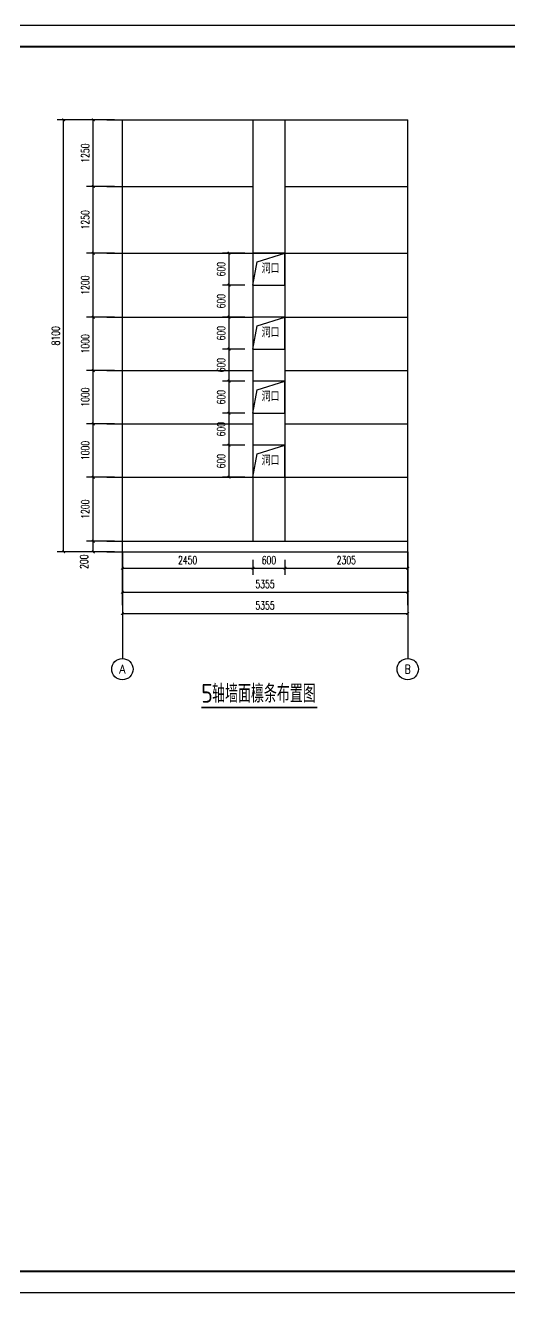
# Model space of a CAD drawing. Extents: x 1129386 to 1651949, y 463500 to 493200.
# Drawn here: x 1549707 to 1558795, y 469440 to 493200 of the extents above; entities that cross this region are included whole.
import ezdxf
from ezdxf.enums import TextEntityAlignment as Align

# ---------------------------------------------------------------- set-up
doc = ezdxf.new("R2010")
doc.units = 0
doc.header["$LTSCALE"] = 1000
doc.header["$MEASUREMENT"] = 0
for name, color, linetype in [('1', 7, 'Continuous'), ('8', 8, 'Continuous'), ('AXIS', 3, 'Continuous'), ('AXIS_TEXT', 7, 'Continuous'), ('DIM_SYMB', 3, 'Continuous'), ('DOTE', 1, 'Continuous'), ('PUB_DIM', 3, 'Continuous'), ('PUB_TEXT', 7, 'Continuous')]:
    doc.layers.add(name, color=color, linetype=linetype)
doc.styles.add('_TCH_AXIS', font='COMPLEX', dxfattribs={"bigfont": 'GBCBIG'})
doc.styles.add('COMPLEX', font='COMPLEX')
doc.styles.add('DIM_FONT', font='SIMPLEX', dxfattribs={"width": 0.7, "bigfont": 'GBCBIG'})
doc.styles.get("Standard").update_dxf_attribs({"font": 'gbenor.shx', "bigfont": 'gbcbig.shx'})
doc.dimstyles.new('DIMN50', dxfattribs={"dimscale": 0.5, "dimtxt": 300, "dimasz": 100, "dimexe": 250, "dimexo": 300, "dimgap": 150, "dimtad": 1, "dimdec": 0, "dimzin": 0, "dimdsep": 46, "dimtxsty": 'DIM_FONT', "dimblk": 'ARCHTICK', "dimcen": 0.09, "dimclrt": 7, "dimazin": 2, "dimtfac": 1, "dimtdec": 0, "dimtix": 1, "dimtmove": 2, "dimatfit": 3, "dimldrblk": 'ARCHTICK', "dimfxl": 0, "dimtolj": 1, "dimtzin": 0, "dimarcsym": 0})

# ---------------------------------------------------------------- blocks, each defined once
blk = doc.blocks.new('_ArchTick')
at = {"color": 0, "linetype": 'ByBlock', "const_width": 0.4}
blk.add_lwpolyline([(-0.5, -0.5), (0.5, 0.5)], dxfattribs=at)
blk = doc.blocks.new('*D320')
at = {"layer": 'Defpoints', "color": 0}
for p in [(1551528, 483329), (1553978, 483329), (1553978, 483023)]:
    blk.add_point(p, dxfattribs=at)
at = {"layer": 'PUB_DIM', "color": 0, "lineweight": -2}
for p, q in [((1551528, 483179), (1551528, 482898)), ((1553978, 483179), (1553978, 482898)), ((1551528, 483023), (1553978, 483023))]:
    blk.add_line(p, q, dxfattribs=at)
at = {"layer": 'PUB_DIM', "color": 0, "lineweight": -2, "xscale": 50, "yscale": 50, "zscale": 50, "rotation": 180}
blk.add_blockref('_ArchTick', (1551528, 483023), dxfattribs=at)
at = {"layer": 'PUB_DIM', "color": 0, "lineweight": -2, "xscale": 50, "yscale": 50, "zscale": 50}
blk.add_blockref('_ArchTick', (1553978, 483023), dxfattribs=at)
at = {"layer": 'PUB_DIM', "color": 7, "insert": (1552753, 483173), "char_height": 150, "attachment_point": 5, "style": 'DIM_FONT'}
blk.add_mtext('\\A1;2450', dxfattribs=at)
blk = doc.blocks.new('*D321')
at = {"layer": 'Defpoints', "color": 0}
for p in [(1553978, 483329), (1554578, 483329), (1554578, 483023)]:
    blk.add_point(p, dxfattribs=at)
at = {"layer": 'PUB_DIM', "color": 0, "lineweight": -2}
for p, q in [((1553978, 483179), (1553978, 482898)), ((1554578, 483179), (1554578, 482898)), ((1553978, 483023), (1554578, 483023))]:
    blk.add_line(p, q, dxfattribs=at)
at = {"layer": 'PUB_DIM', "color": 0, "lineweight": -2, "xscale": 50, "yscale": 50, "zscale": 50, "rotation": 180}
blk.add_blockref('_ArchTick', (1553978, 483023), dxfattribs=at)
at = {"layer": 'PUB_DIM', "color": 0, "lineweight": -2, "xscale": 50, "yscale": 50, "zscale": 50}
blk.add_blockref('_ArchTick', (1554578, 483023), dxfattribs=at)
at = {"layer": 'PUB_DIM', "color": 7, "insert": (1554278, 483173), "char_height": 150, "attachment_point": 5, "style": 'DIM_FONT'}
blk.add_mtext('\\A1;600', dxfattribs=at)
blk = doc.blocks.new('*D322')
at = {"layer": 'Defpoints', "color": 0}
for p in [(1554578, 483329), (1556883, 483329), (1556883, 483023)]:
    blk.add_point(p, dxfattribs=at)
at = {"layer": 'PUB_DIM', "color": 0, "lineweight": -2}
for p, q in [((1554578, 483179), (1554578, 482898)), ((1556883, 483179), (1556883, 482898)), ((1554578, 483023), (1556883, 483023))]:
    blk.add_line(p, q, dxfattribs=at)
at = {"layer": 'PUB_DIM', "color": 0, "lineweight": -2, "xscale": 50, "yscale": 50, "zscale": 50, "rotation": 180}
blk.add_blockref('_ArchTick', (1554578, 483023), dxfattribs=at)
at = {"layer": 'PUB_DIM', "color": 0, "lineweight": -2, "xscale": 50, "yscale": 50, "zscale": 50}
blk.add_blockref('_ArchTick', (1556883, 483023), dxfattribs=at)
at = {"layer": 'PUB_DIM', "color": 7, "insert": (1555730, 483173), "char_height": 150, "attachment_point": 5, "style": 'DIM_FONT'}
blk.add_mtext('\\A1;2305', dxfattribs=at)
blk = doc.blocks.new('*D323')
at = {"layer": 'Defpoints', "color": 0}
for p in [(1553530, 485329), (1553978, 485329), (1553978, 484729)]:
    blk.add_point(p, dxfattribs=at)
at = {"layer": 'PUB_DIM', "color": 0, "lineweight": -2}
for p, q in [((1553828, 485329), (1553405, 485329)), ((1553530, 484729), (1553530, 485329)), ((1553828, 484729), (1553405, 484729))]:
    blk.add_line(p, q, dxfattribs=at)
at = {"layer": 'PUB_DIM', "color": 0, "lineweight": -2, "xscale": 50, "yscale": 50, "zscale": 50}
for p, rotation in [((1553530, 485329), 90), ((1553530, 484729), 270)]:
    blk.add_blockref('_ArchTick', p, dxfattribs=dict(at, rotation=rotation))
at = {"layer": 'PUB_DIM', "color": 7, "insert": (1553380, 485029), "char_height": 150, "attachment_point": 5, "rotation": 90, "style": 'DIM_FONT'}
blk.add_mtext('\\A1;600', dxfattribs=at)
blk = doc.blocks.new('*D324')
at = {"layer": 'Defpoints', "color": 0}
for p in [(1553530, 485929), (1553978, 485929), (1553978, 485329)]:
    blk.add_point(p, dxfattribs=at)
at = {"layer": 'PUB_DIM', "color": 0, "lineweight": -2}
for p, q in [((1553828, 485929), (1553405, 485929)), ((1553530, 485329), (1553530, 485929)), ((1553828, 485329), (1553405, 485329))]:
    blk.add_line(p, q, dxfattribs=at)
at = {"layer": 'PUB_DIM', "color": 0, "lineweight": -2, "xscale": 50, "yscale": 50, "zscale": 50}
for p, rotation in [((1553530, 485929), 90), ((1553530, 485329), 270)]:
    blk.add_blockref('_ArchTick', p, dxfattribs=dict(at, rotation=rotation))
at = {"layer": 'PUB_DIM', "color": 7, "insert": (1553380, 485629), "char_height": 150, "attachment_point": 5, "rotation": 90, "style": 'DIM_FONT'}
blk.add_mtext('\\A1;600', dxfattribs=at)
blk = doc.blocks.new('*D325')
at = {"layer": 'Defpoints', "color": 0}
for p in [(1553530, 486529), (1553978, 486529), (1553978, 485929)]:
    blk.add_point(p, dxfattribs=at)
at = {"layer": 'PUB_DIM', "color": 0, "lineweight": -2}
for p, q in [((1553828, 486529), (1553405, 486529)), ((1553530, 485929), (1553530, 486529)), ((1553828, 485929), (1553405, 485929))]:
    blk.add_line(p, q, dxfattribs=at)
at = {"layer": 'PUB_DIM', "color": 0, "lineweight": -2, "xscale": 50, "yscale": 50, "zscale": 50}
for p, rotation in [((1553530, 486529), 90), ((1553530, 485929), 270)]:
    blk.add_blockref('_ArchTick', p, dxfattribs=dict(at, rotation=rotation))
at = {"layer": 'PUB_DIM', "color": 7, "insert": (1553380, 486229), "char_height": 150, "attachment_point": 5, "rotation": 90, "style": 'DIM_FONT'}
blk.add_mtext('\\A1;600', dxfattribs=at)
blk = doc.blocks.new('*D326')
at = {"layer": 'Defpoints', "color": 0}
for p in [(1553530, 487129), (1553978, 487129), (1553978, 486529)]:
    blk.add_point(p, dxfattribs=at)
at = {"layer": 'PUB_DIM', "color": 0, "lineweight": -2}
for p, q in [((1553828, 487129), (1553405, 487129)), ((1553530, 486529), (1553530, 487129)), ((1553828, 486529), (1553405, 486529))]:
    blk.add_line(p, q, dxfattribs=at)
at = {"layer": 'PUB_DIM', "color": 0, "lineweight": -2, "xscale": 50, "yscale": 50, "zscale": 50}
for p, rotation in [((1553530, 487129), 90), ((1553530, 486529), 270)]:
    blk.add_blockref('_ArchTick', p, dxfattribs=dict(at, rotation=rotation))
at = {"layer": 'PUB_DIM', "color": 7, "insert": (1553380, 486829), "char_height": 150, "attachment_point": 5, "rotation": 90, "style": 'DIM_FONT'}
blk.add_mtext('\\A1;600', dxfattribs=at)
blk = doc.blocks.new('*D327')
at = {"layer": 'Defpoints', "color": 0}
for p in [(1553530, 487729), (1553978, 487729), (1553978, 487129)]:
    blk.add_point(p, dxfattribs=at)
at = {"layer": 'PUB_DIM', "color": 0, "lineweight": -2}
for p, q in [((1553828, 487729), (1553405, 487729)), ((1553530, 487129), (1553530, 487729)), ((1553828, 487129), (1553405, 487129))]:
    blk.add_line(p, q, dxfattribs=at)
at = {"layer": 'PUB_DIM', "color": 0, "lineweight": -2, "xscale": 50, "yscale": 50, "zscale": 50}
for p, rotation in [((1553530, 487729), 90), ((1553530, 487129), 270)]:
    blk.add_blockref('_ArchTick', p, dxfattribs=dict(at, rotation=rotation))
at = {"layer": 'PUB_DIM', "color": 7, "insert": (1553380, 487429), "char_height": 150, "attachment_point": 5, "rotation": 90, "style": 'DIM_FONT'}
blk.add_mtext('\\A1;600', dxfattribs=at)
blk = doc.blocks.new('*D328')
at = {"layer": 'Defpoints', "color": 0}
for p in [(1553530, 488329), (1553978, 488329), (1553978, 487729)]:
    blk.add_point(p, dxfattribs=at)
at = {"layer": 'PUB_DIM', "color": 0, "lineweight": -2}
for p, q in [((1553828, 488329), (1553405, 488329)), ((1553530, 487729), (1553530, 488329)), ((1553828, 487729), (1553405, 487729))]:
    blk.add_line(p, q, dxfattribs=at)
at = {"layer": 'PUB_DIM', "color": 0, "lineweight": -2, "xscale": 50, "yscale": 50, "zscale": 50}
for p, rotation in [((1553530, 488329), 90), ((1553530, 487729), 270)]:
    blk.add_blockref('_ArchTick', p, dxfattribs=dict(at, rotation=rotation))
at = {"layer": 'PUB_DIM', "color": 7, "insert": (1553380, 488029), "char_height": 150, "attachment_point": 5, "rotation": 90, "style": 'DIM_FONT'}
blk.add_mtext('\\A1;600', dxfattribs=at)
blk = doc.blocks.new('*D329')
at = {"layer": 'Defpoints', "color": 0}
for p in [(1553530, 488929), (1553978, 488929), (1553978, 488329)]:
    blk.add_point(p, dxfattribs=at)
at = {"layer": 'PUB_DIM', "color": 0, "lineweight": -2}
for p, q in [((1553828, 488929), (1553405, 488929)), ((1553530, 488329), (1553530, 488929)), ((1553828, 488329), (1553405, 488329))]:
    blk.add_line(p, q, dxfattribs=at)
at = {"layer": 'PUB_DIM', "color": 0, "lineweight": -2, "xscale": 50, "yscale": 50, "zscale": 50}
for p, rotation in [((1553530, 488929), 90), ((1553530, 488329), 270)]:
    blk.add_blockref('_ArchTick', p, dxfattribs=dict(at, rotation=rotation))
at = {"layer": 'PUB_DIM', "color": 7, "insert": (1553380, 488629), "char_height": 150, "attachment_point": 5, "rotation": 90, "style": 'DIM_FONT'}
blk.add_mtext('\\A1;600', dxfattribs=at)
blk = doc.blocks.new('*D330')
at = {"layer": 'AXIS', "color": 0, "lineweight": -2}
for p, q in [((1551528, 482479), (1551528, 482699)), ((1551528, 482574), (1556883, 482574)), ((1556883, 482479), (1556883, 482699))]:
    blk.add_line(p, q, dxfattribs=at)
at = {"layer": 'Defpoints', "color": 0}
for p in [(1556883, 482574), (1551528, 482329), (1556883, 482329)]:
    blk.add_point(p, dxfattribs=at)
at = {"layer": 'AXIS', "color": 0, "lineweight": -2, "xscale": 50, "yscale": 50, "zscale": 50, "rotation": 180}
blk.add_blockref('_ArchTick', (1551528, 482574), dxfattribs=at)
at = {"layer": 'AXIS', "color": 0, "lineweight": -2, "xscale": 50, "yscale": 50, "zscale": 50}
blk.add_blockref('_ArchTick', (1556883, 482574), dxfattribs=at)
at = {"layer": 'AXIS', "color": 7, "insert": (1554205, 482724), "char_height": 150, "attachment_point": 5, "style": 'DIM_FONT'}
blk.add_mtext('\\A1;5355', dxfattribs=at)
blk = doc.blocks.new('*D331')
at = {"layer": 'AXIS', "color": 0, "lineweight": -2}
for p, q in [((1551528, 482179), (1551528, 482049)), ((1551528, 482174), (1556883, 482174)), ((1556883, 482179), (1556883, 482049))]:
    blk.add_line(p, q, dxfattribs=at)
at = {"layer": 'Defpoints', "color": 0}
for p in [(1551528, 482329), (1556883, 482329), (1556883, 482174)]:
    blk.add_point(p, dxfattribs=at)
at = {"layer": 'AXIS', "color": 0, "lineweight": -2, "xscale": 50, "yscale": 50, "zscale": 50, "rotation": 180}
blk.add_blockref('_ArchTick', (1551528, 482174), dxfattribs=at)
at = {"layer": 'AXIS', "color": 0, "lineweight": -2, "xscale": 50, "yscale": 50, "zscale": 50}
blk.add_blockref('_ArchTick', (1556883, 482174), dxfattribs=at)
at = {"layer": 'AXIS', "color": 7, "insert": (1554205, 482324), "char_height": 150, "attachment_point": 5, "style": 'DIM_FONT'}
blk.add_mtext('\\A1;5355', dxfattribs=at)
blk = doc.blocks.new('*D332')
at = {"layer": 'Defpoints', "color": 0}
for p in [(1550426, 491429), (1551528, 491429), (1551528, 483329)]:
    blk.add_point(p, dxfattribs=at)
at = {"layer": 'PUB_DIM', "color": 0, "lineweight": -2}
for p, q in [((1551378, 491429), (1550301, 491429)), ((1550426, 483329), (1550426, 491429)), ((1551378, 483329), (1550301, 483329))]:
    blk.add_line(p, q, dxfattribs=at)
at = {"layer": 'PUB_DIM', "color": 0, "lineweight": -2, "xscale": 50, "yscale": 50, "zscale": 50}
for p, rotation in [((1550426, 491429), 90), ((1550426, 483329), 270)]:
    blk.add_blockref('_ArchTick', p, dxfattribs=dict(at, rotation=rotation))
at = {"layer": 'PUB_DIM', "color": 7, "insert": (1550276, 487379), "char_height": 150, "attachment_point": 5, "rotation": 90, "style": 'DIM_FONT'}
blk.add_mtext('\\A1;8100', dxfattribs=at)
blk = doc.blocks.new('*D333')
at = {"layer": 'Defpoints', "color": 0}
for p in [(1550981, 483529), (1551528, 483529), (1551528, 483329)]:
    blk.add_point(p, dxfattribs=at)
at = {"layer": 'PUB_DIM', "color": 0, "lineweight": -2}
for p, q in [((1551378, 483529), (1550856, 483529)), ((1550981, 483329), (1550981, 483529)), ((1551378, 483329), (1550856, 483329))]:
    blk.add_line(p, q, dxfattribs=at)
at = {"layer": 'PUB_DIM', "color": 0, "lineweight": -2, "xscale": 50, "yscale": 50, "zscale": 50}
for p, rotation in [((1550981, 483529), 90), ((1550981, 483329), 270)]:
    blk.add_blockref('_ArchTick', p, dxfattribs=dict(at, rotation=rotation))
at = {"layer": 'PUB_DIM', "color": 7, "insert": (1550808, 483144), "char_height": 150, "attachment_point": 5, "rotation": 90, "style": 'DIM_FONT'}
blk.add_mtext('\\A1;200', dxfattribs=at)
blk = doc.blocks.new('*D334')
at = {"layer": 'Defpoints', "color": 0}
for p in [(1550981, 484729), (1551528, 484729), (1551528, 483529)]:
    blk.add_point(p, dxfattribs=at)
at = {"layer": 'PUB_DIM', "color": 0, "lineweight": -2}
for p, q in [((1551378, 484729), (1550856, 484729)), ((1550981, 483529), (1550981, 484729)), ((1551378, 483529), (1550856, 483529))]:
    blk.add_line(p, q, dxfattribs=at)
at = {"layer": 'PUB_DIM', "color": 0, "lineweight": -2, "xscale": 50, "yscale": 50, "zscale": 50}
for p, rotation in [((1550981, 484729), 90), ((1550981, 483529), 270)]:
    blk.add_blockref('_ArchTick', p, dxfattribs=dict(at, rotation=rotation))
at = {"layer": 'PUB_DIM', "color": 7, "insert": (1550831, 484129), "char_height": 150, "attachment_point": 5, "rotation": 90, "style": 'DIM_FONT'}
blk.add_mtext('\\A1;1200', dxfattribs=at)
blk = doc.blocks.new('*D335')
at = {"layer": 'Defpoints', "color": 0}
for p in [(1550981, 485729), (1551528, 485729), (1551528, 484729)]:
    blk.add_point(p, dxfattribs=at)
at = {"layer": 'PUB_DIM', "color": 0, "lineweight": -2}
for p, q in [((1551378, 485729), (1550856, 485729)), ((1550981, 484729), (1550981, 485729)), ((1551378, 484729), (1550856, 484729))]:
    blk.add_line(p, q, dxfattribs=at)
at = {"layer": 'PUB_DIM', "color": 0, "lineweight": -2, "xscale": 50, "yscale": 50, "zscale": 50}
for p, rotation in [((1550981, 485729), 90), ((1550981, 484729), 270)]:
    blk.add_blockref('_ArchTick', p, dxfattribs=dict(at, rotation=rotation))
at = {"layer": 'PUB_DIM', "color": 7, "insert": (1550831, 485229), "char_height": 150, "attachment_point": 5, "rotation": 90, "style": 'DIM_FONT'}
blk.add_mtext('\\A1;1000', dxfattribs=at)
blk = doc.blocks.new('*D336')
at = {"layer": 'Defpoints', "color": 0}
for p in [(1550981, 486729), (1551528, 486729), (1551528, 485729)]:
    blk.add_point(p, dxfattribs=at)
at = {"layer": 'PUB_DIM', "color": 0, "lineweight": -2}
for p, q in [((1551378, 486729), (1550856, 486729)), ((1550981, 485729), (1550981, 486729)), ((1551378, 485729), (1550856, 485729))]:
    blk.add_line(p, q, dxfattribs=at)
at = {"layer": 'PUB_DIM', "color": 0, "lineweight": -2, "xscale": 50, "yscale": 50, "zscale": 50}
for p, rotation in [((1550981, 486729), 90), ((1550981, 485729), 270)]:
    blk.add_blockref('_ArchTick', p, dxfattribs=dict(at, rotation=rotation))
at = {"layer": 'PUB_DIM', "color": 7, "insert": (1550831, 486229), "char_height": 150, "attachment_point": 5, "rotation": 90, "style": 'DIM_FONT'}
blk.add_mtext('\\A1;1000', dxfattribs=at)
blk = doc.blocks.new('*D337')
at = {"layer": 'Defpoints', "color": 0}
for p in [(1550981, 487729), (1551528, 487729), (1551528, 486729)]:
    blk.add_point(p, dxfattribs=at)
at = {"layer": 'PUB_DIM', "color": 0, "lineweight": -2}
for p, q in [((1551378, 487729), (1550856, 487729)), ((1550981, 486729), (1550981, 487729)), ((1551378, 486729), (1550856, 486729))]:
    blk.add_line(p, q, dxfattribs=at)
at = {"layer": 'PUB_DIM', "color": 0, "lineweight": -2, "xscale": 50, "yscale": 50, "zscale": 50}
for p, rotation in [((1550981, 487729), 90), ((1550981, 486729), 270)]:
    blk.add_blockref('_ArchTick', p, dxfattribs=dict(at, rotation=rotation))
at = {"layer": 'PUB_DIM', "color": 7, "insert": (1550831, 487229), "char_height": 150, "attachment_point": 5, "rotation": 90, "style": 'DIM_FONT'}
blk.add_mtext('\\A1;1000', dxfattribs=at)
blk = doc.blocks.new('*D338')
at = {"layer": 'Defpoints', "color": 0}
for p in [(1550981, 488929), (1551528, 488929), (1551528, 487729)]:
    blk.add_point(p, dxfattribs=at)
at = {"layer": 'PUB_DIM', "color": 0, "lineweight": -2}
for p, q in [((1551378, 488929), (1550856, 488929)), ((1550981, 487729), (1550981, 488929)), ((1551378, 487729), (1550856, 487729))]:
    blk.add_line(p, q, dxfattribs=at)
at = {"layer": 'PUB_DIM', "color": 0, "lineweight": -2, "xscale": 50, "yscale": 50, "zscale": 50}
for p, rotation in [((1550981, 488929), 90), ((1550981, 487729), 270)]:
    blk.add_blockref('_ArchTick', p, dxfattribs=dict(at, rotation=rotation))
at = {"layer": 'PUB_DIM', "color": 7, "insert": (1550831, 488329), "char_height": 150, "attachment_point": 5, "rotation": 90, "style": 'DIM_FONT'}
blk.add_mtext('\\A1;1200', dxfattribs=at)
blk = doc.blocks.new('*D339')
at = {"layer": 'Defpoints', "color": 0}
for p in [(1550981, 490179), (1551528, 490179), (1551528, 488929)]:
    blk.add_point(p, dxfattribs=at)
at = {"layer": 'PUB_DIM', "color": 0, "lineweight": -2}
for p, q in [((1551378, 490179), (1550856, 490179)), ((1550981, 488929), (1550981, 490179)), ((1551378, 488929), (1550856, 488929))]:
    blk.add_line(p, q, dxfattribs=at)
at = {"layer": 'PUB_DIM', "color": 0, "lineweight": -2, "xscale": 50, "yscale": 50, "zscale": 50}
for p, rotation in [((1550981, 490179), 90), ((1550981, 488929), 270)]:
    blk.add_blockref('_ArchTick', p, dxfattribs=dict(at, rotation=rotation))
at = {"layer": 'PUB_DIM', "color": 7, "insert": (1550831, 489554), "char_height": 150, "attachment_point": 5, "rotation": 90, "style": 'DIM_FONT'}
blk.add_mtext('\\A1;1250', dxfattribs=at)
blk = doc.blocks.new('*D340')
at = {"layer": 'Defpoints', "color": 0}
for p in [(1550981, 491429), (1551528, 491429), (1551528, 490179)]:
    blk.add_point(p, dxfattribs=at)
at = {"layer": 'PUB_DIM', "color": 0, "lineweight": -2}
for p, q in [((1551378, 491429), (1550856, 491429)), ((1550981, 490179), (1550981, 491429)), ((1551378, 490179), (1550856, 490179))]:
    blk.add_line(p, q, dxfattribs=at)
at = {"layer": 'PUB_DIM', "color": 0, "lineweight": -2, "xscale": 50, "yscale": 50, "zscale": 50}
for p, rotation in [((1550981, 491429), 90), ((1550981, 490179), 270)]:
    blk.add_blockref('_ArchTick', p, dxfattribs=dict(at, rotation=rotation))
at = {"layer": 'PUB_DIM', "color": 7, "insert": (1550831, 490804), "char_height": 150, "attachment_point": 5, "rotation": 90, "style": 'DIM_FONT'}
blk.add_mtext('\\A1;1250', dxfattribs=at)
blk = doc.blocks.new('_AXISO')
blk.add_circle((0, 0), 0.5)
at = {"layer": 'AXIS_TEXT', "style": 'COMPLEX', "width": 1.041667}
blk.add_attdef('A', text='', height=0.56, dxfattribs=at).set_placement((-0.25, -0.28), (0.25, -0.28), align=Align.FIT)

msp = doc.modelspace()

# ---------------------------------------------------------------- linework, layer by layer
for p, q in [((1553977.8, 491429.4), (1553977.8, 483529.4)), ((1554577.8, 491429.4), (1554577.8, 483529.4))]:
    msp.add_line(p, q)
for points in [[(1553977.8, 488329.4), (1554577.8, 488329.4), (1554577.8, 488929.4), (1553977.8, 488929.4)], [(1553977.8, 487129.4), (1554577.8, 487129.4), (1554577.8, 487729.4), (1553977.8, 487729.4)], [(1553977.8, 485929.4), (1554577.8, 485929.4), (1554577.8, 486529.4), (1553977.8, 486529.4)], [(1553977.8, 484729.4), (1554577.8, 484729.4), (1554577.8, 485329.4), (1553977.8, 485329.4)]]:
    msp.add_lwpolyline(points, close=True)
for points in [[(1553977.8, 488329.4), (1554059.6, 488767.8), (1554577.8, 488929.4)], [(1553977.8, 487129.4), (1554059.6, 487567.8), (1554577.8, 487729.4)], [(1553977.8, 485929.4), (1554059.6, 486367.8), (1554577.8, 486529.4)], [(1553977.8, 484729.4), (1554059.6, 485167.8), (1554577.8, 485329.4)]]:
    msp.add_lwpolyline(points)
at = {"layer": '1', "ltscale": 0.5}
msp.add_lwpolyline([(1536519.9, 469440.1), (1570159.8, 469440.1), (1570159.8, 493200), (1536519.9, 493200)], close=True, dxfattribs=at)
at = {"layer": '8', "ltscale": 0.5, "const_width": 32}
msp.add_lwpolyline([(1537519.9, 469840.1), (1569759.8, 469840.1), (1569759.8, 492800), (1537519.9, 492800)], close=True, dxfattribs=at)
at = {"layer": 'AXIS'}
for p, q in [((1551527.8, 483329.4), (1551527.8, 481329.4)), ((1556882.8, 483329.4), (1556882.8, 481329.4))]:
    msp.add_line(p, q, dxfattribs=at)
at = {"layer": 'DIM_SYMB', "const_width": 35}
msp.add_lwpolyline([(1553007.5, 480409.9), (1555184.3, 480409.9)], dxfattribs=at)
at = {"layer": 'DOTE'}
for p, q in [((1551236.4, 491429.4), (1556882.8, 491429.4)), ((1551527.8, 482329.4), (1551527.8, 491429.4)), ((1556882.8, 482329.4), (1556882.8, 491429.4)), ((1551236.4, 490179.4), (1553977.8, 490179.4)), ((1554577.8, 490179.4), (1556882.8, 490179.4)), ((1551236.4, 488929.4), (1553977.8, 488929.4)), ((1551236.4, 488929.4), (1556882.8, 488929.4)), ((1554577.8, 488929.4), (1556882.8, 488929.4)), ((1551236.4, 487729.4), (1553977.8, 487729.4)), ((1554577.8, 487729.4), (1556882.8, 487729.4)), ((1551236.4, 486729.4), (1553977.8, 486729.4)), ((1551527.8, 486729.4), (1553977.8, 486729.4)), ((1554577.8, 486729.4), (1556882.8, 486729.4)), ((1554577.8, 486729.4), (1556882.8, 486729.4)), ((1551236.4, 485729.4), (1553977.8, 485729.4)), ((1551527.8, 485729.4), (1553977.8, 485729.4)), ((1554577.8, 485729.4), (1556882.8, 485729.4)), ((1554577.8, 485729.4), (1556882.8, 485729.4)), ((1551236.4, 484729.4), (1553977.8, 484729.4)), ((1551527.8, 484729.4), (1553977.8, 484729.4)), ((1554577.8, 484729.4), (1556882.8, 484729.4)), ((1554577.8, 484729.4), (1556882.8, 484729.4)), ((1551236.4, 483529.4), (1556882.8, 483529.4)), ((1551236.4, 483329.4), (1556882.8, 483329.4))]:
    msp.add_line(p, q, dxfattribs=at)

# ---------------------------------------------------------------- block references
at = {"layer": 'AXIS'}
ref = msp.add_blockref('_AXISO', (1551527.8, 481129.4), dxfattribs=dict(at, xscale=400, yscale=400, zscale=400))
ref.add_attrib('A', 'A', dxfattribs={"layer": 'AXIS_TEXT', "height": 156.3, "style": '_TCH_AXIS', "width": 0.888889}).set_placement((1551468.2, 481051.3), (1551587.3, 481051.3), align=Align.FIT)
ref = msp.add_blockref('_AXISO', (1556882.8, 481129.4), dxfattribs=dict(at, xscale=400, yscale=400, zscale=400))
ref.add_attrib('A', 'B', dxfattribs={"layer": 'AXIS_TEXT', "height": 164.4, "style": '_TCH_AXIS', "width": 0.823529}).set_placement((1556828, 481047.2), (1556937.6, 481047.2), align=Align.FIT)

# ---------------------------------------------------------------- texts
at = {"layer": 'PUB_TEXT'}
for s, height, p in [('洞口', 168.79, (1554139.9, 488552)), ('洞口', 168.79, (1554139.9, 487352)), ('洞口', 168.79, (1554139.9, 486152)), ('洞口', 168.79, (1554139.9, 484952)), ('5', 350, (1553007.5, 480502.3)), ('轴墙面檩条布置图', 337.59, (1553211.6, 480502.3))]:
    msp.add_text(s, height=height, dxfattribs=at).set_placement(p)

# ---------------------------------------------------------------- dimensions: what is measured, and where the dimension line sits
at = {"layer": 'AXIS'}
for distance, picture, middle in [(244.4, '*D330', (1554205.3, 482723.7)), (-155.6, '*D331', (1554205.3, 482323.7))]:
    dim = msp.add_aligned_dim(p1=(1551527.8, 482329.4), p2=(1556882.8, 482329.4), distance=distance, dimstyle='DIMN50', dxfattribs=at)
    dim.commit()
    dim.dimension.update_dxf_attribs({"geometry": picture, "text_midpoint": middle})
at = {"layer": 'PUB_DIM'}
for p1, p2, distance, picture, middle in [((1551527.8, 483329.4), (1551527.8, 491429.4), 1101.7, '*D332', (1550276.1, 487379.4)), ((1551527.8, 490179.4), (1551527.8, 491429.4), 546.8, '*D340', (1550831, 490804.4)), ((1551527.8, 488929.4), (1551527.8, 490179.4), 546.8, '*D339', (1550831, 489554.4)), ((1551527.8, 487729.4), (1551527.8, 488929.4), 546.8, '*D338', (1550831, 488329.4)), ((1553977.8, 488329.4), (1553977.8, 488929.4), 448.1, '*D329', (1553379.7, 488629.4)), ((1553977.8, 487729.4), (1553977.8, 488329.4), 448.1, '*D328', (1553379.7, 488029.4)), ((1551527.8, 486729.4), (1551527.8, 487729.4), 546.8, '*D337', (1550831, 487229.4)), ((1553977.8, 487129.4), (1553977.8, 487729.4), 448.1, '*D327', (1553379.7, 487429.4)), ((1553977.8, 486529.4), (1553977.8, 487129.4), 448.1, '*D326', (1553379.7, 486829.4)), ((1551527.8, 485729.4), (1551527.8, 486729.4), 546.8, '*D336', (1550831, 486229.4)), ((1553977.8, 485929.4), (1553977.8, 486529.4), 448.1, '*D325', (1553379.7, 486229.4)), ((1553977.8, 485329.4), (1553977.8, 485929.4), 448.1, '*D324', (1553379.7, 485629.4)), ((1551527.8, 484729.4), (1551527.8, 485729.4), 546.8, '*D335', (1550831, 485229.4)), ((1553977.8, 484729.4), (1553977.8, 485329.4), 448.1, '*D323', (1553379.7, 485029.4)), ((1551527.8, 483529.4), (1551527.8, 484729.4), 546.8, '*D334', (1550831, 484129.4)), ((1551527.8, 483329.4), (1553977.8, 483329.4), -306.2, '*D320', (1552752.8, 483173.2)), ((1553977.8, 483329.4), (1554577.8, 483329.4), -306.2, '*D321', (1554277.8, 483173.2)), ((1554577.8, 483329.4), (1556882.8, 483329.4), -306.2, '*D322', (1555730.3, 483173.2))]:
    dim = msp.add_aligned_dim(p1=p1, p2=p2, distance=distance, dimstyle='DIMN50', dxfattribs=at)
    dim.commit()
    dim.dimension.update_dxf_attribs({"geometry": picture, "text_midpoint": middle})
dim = msp.add_linear_dim(base=(1550981, 483529.4), p1=(1551527.8, 483329.4), p2=(1551527.8, 483529.4), angle=90, dimstyle='DIMN50', dxfattribs=at)
dim.commit()
dim.dimension.update_dxf_attribs({"geometry": '*D333', "text_midpoint": (1550808.5, 483144.4), "dimtype": 161})

doc.saveas('drawing.dxf')
